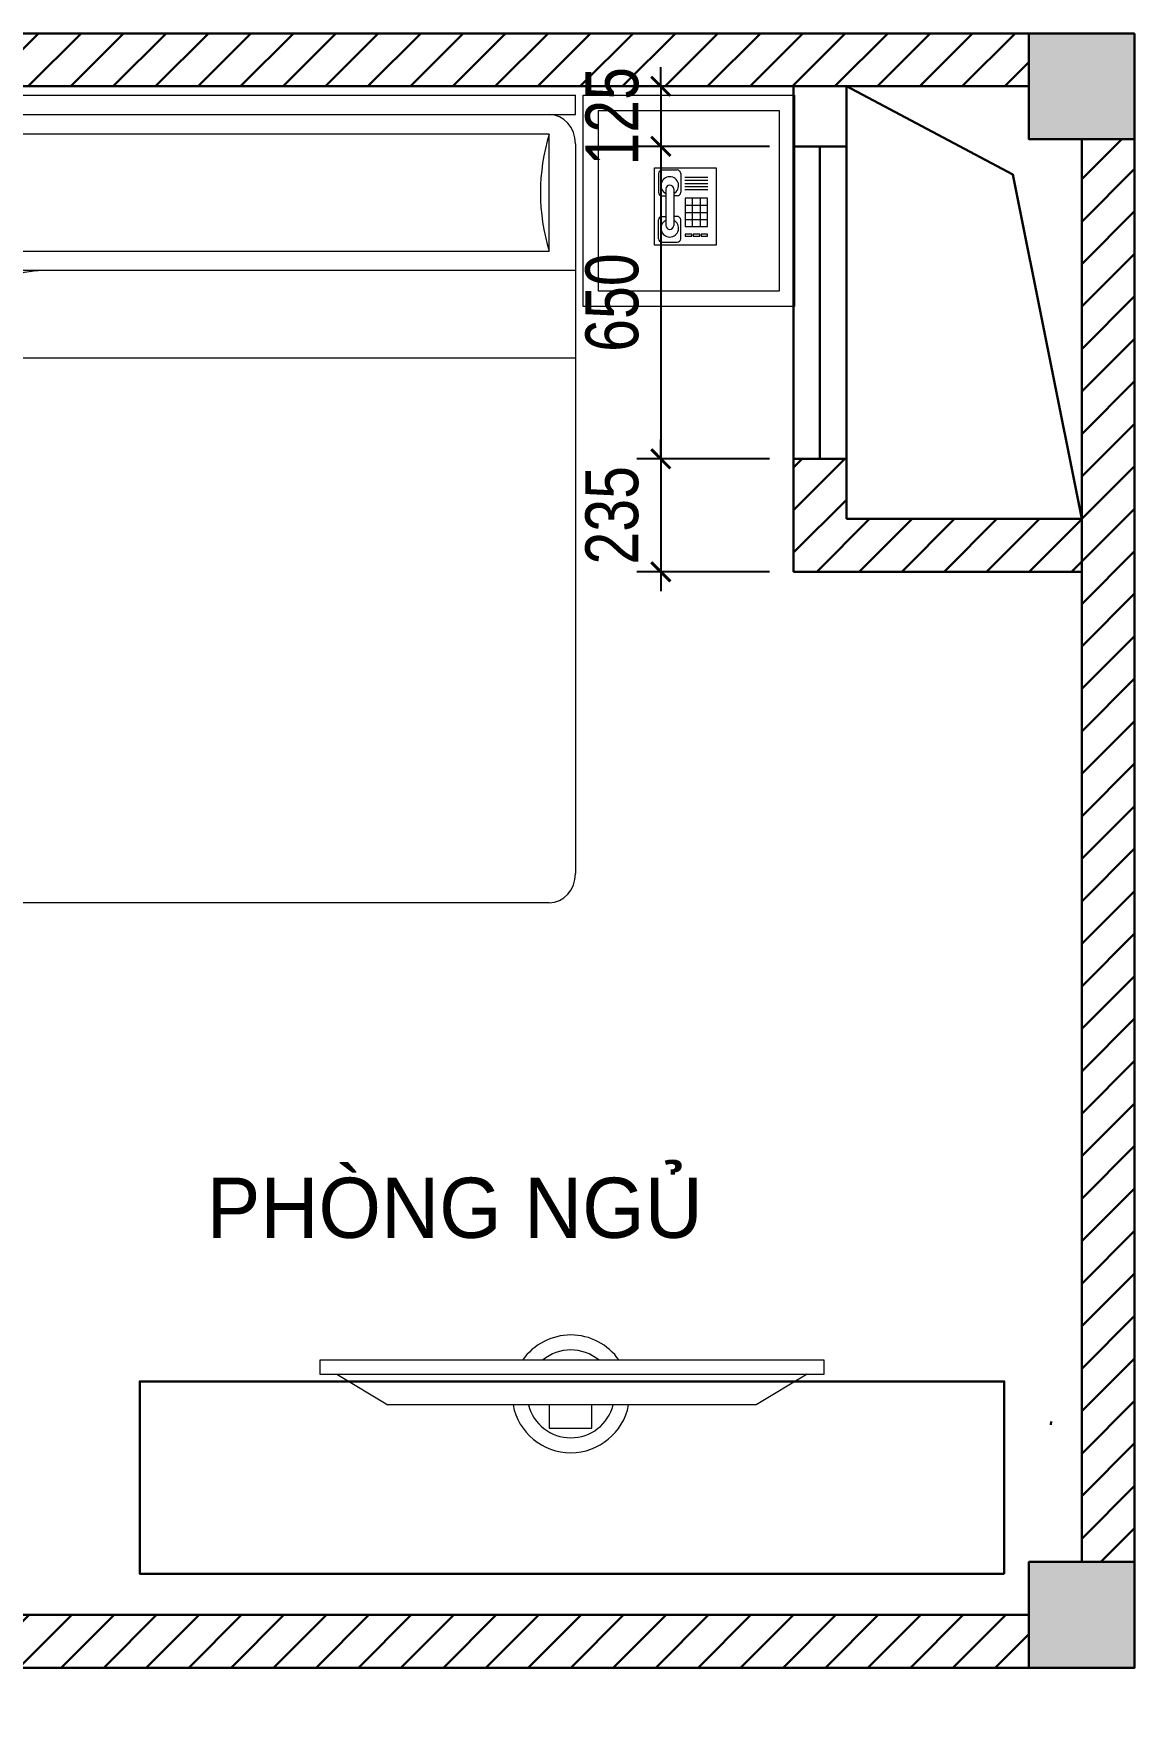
# Model space of a CAD drawing. Header units: millimetres. Extents: x -82962 to 19744, y -138000 to 4535.
# Drawn here: x -60474 to -58182, y -68715 to -65236 of the extents above; entities that cross this region are included whole.
import ezdxf

# ---------------------------------------------------------------- set-up
doc = ezdxf.new("R2010")
doc.units = ezdxf.units.MM
doc.header["$LTSCALE"] = 1000
doc.header["$MEASUREMENT"] = 0
doc.header["$PDMODE"] = 3
doc.layers.get('0').update_dxf_attribs({"lineweight": 30})
doc.layers.get('DEFPOINTS').update_dxf_attribs({"color": 4, "lineweight": 30})
doc.layers.add('NOITHAT', color=156, linetype='Continuous', lineweight=5)
doc.layers.add('THAY', color=4, linetype='Continuous', lineweight=30)
doc.styles.add('A2', font='VnAvantH.TTF')
doc.styles.add('dim', font='arial.ttf', dxfattribs={"width": 0.8})
doc.dimstyles.new('1-100-100', dxfattribs={"dimscale": 0, "dimtxt": 2.2, "dimasz": 0.8, "dimexe": 1, "dimexo": 1, "dimgap": 0.9, "dimtad": 1, "dimdec": 0, "dimzin": 0, "dimdsep": 46, "dimtxsty": 'dim', "dimblk1": 'ARCHTICK', "dimblk2": 'ARCHTICK', "dimsah": 1, "dimcen": 1, "dimdle": 1, "dimclrd": 256, "dimclre": 256, "dimclrt": 1, "dimadec": 0, "dimazin": 0, "dimtfac": 0.0001, "dimtdec": 0, "dimtix": 1, "dimtmove": 2, "dimatfit": 3, "dimldrblk": 'DOT', "dimfxl": 100, "dimtolj": 1, "dimtzin": 0, "dimarcsym": 0})

# ---------------------------------------------------------------- blocks, each defined once
blk = doc.blocks.new('_ARCHTICK')
at = {"color": 0, "linetype": 'ByBlock', "const_width": 0.15}
blk.add_lwpolyline([(-0.5, -0.5), (0.5, 0.5)], dxfattribs=at)
blk = doc.blocks.new('*D1424')
at = {"layer": 'DEFPOINTS', "color": 0, "ltscale": 0.2, "transparency": 16777216}
for p in [(-58891.9, -65346.5), (-59168.3, -65471.5), (-58891.9, -65471.5)]:
    blk.add_point(p, dxfattribs=at)
at = {"layer": 'THAY', "lineweight": -2, "ltscale": 0.2, "transparency": 16777216}
for p, q in [((-59168.3, -65346.5), (-59168.3, -65306.5)), ((-58941.9, -65346.5), (-59218.3, -65346.5)), ((-59168.3, -65346.5), (-59168.3, -65471.5)), ((-58941.9, -65471.5), (-59218.3, -65471.5)), ((-59168.3, -65471.5), (-59168.3, -65511.5))]:
    blk.add_line(p, q, dxfattribs=at)
at = {"layer": 'THAY', "lineweight": -2, "ltscale": 0.2, "transparency": 16777216, "xscale": 40.00000032884265, "yscale": 40.00000032884265, "zscale": 40.00000032884265}
for p, rotation in [((-59168.3, -65346.5), 270), ((-59168.3, -65471.5), 90)]:
    blk.add_blockref('_ARCHTICK', p, dxfattribs=dict(at, rotation=rotation))
at = {"layer": 'THAY', "color": 1, "ltscale": 0.2, "transparency": 16777216, "insert": (-59269.4, -65409), "char_height": 110, "attachment_point": 5, "rotation": 90, "style": 'dim'}
blk.add_mtext('\\A1;125', dxfattribs=at)
blk = doc.blocks.new('_DOT')
at = {"color": 0, "linetype": 'ByBlock', "ltscale": 10}
blk.add_line((-0.5, 0), (-1, 0), dxfattribs=at)
at = {"color": 0, "linetype": 'ByBlock', "ltscale": 10, "const_width": 0.5}
blk.add_lwpolyline([(-0.25, 0, 1), (0.25, 0, 1)], format="xyb", close=True, dxfattribs=at)
blk = doc.blocks.new('*D1425')
at = {"layer": 'DEFPOINTS', "color": 0, "ltscale": 0.2, "transparency": 16777216}
for p in [(-58891.9, -65471.5), (-59168.3, -66121.5), (-58891.9, -66121.5)]:
    blk.add_point(p, dxfattribs=at)
at = {"layer": 'THAY', "lineweight": -2, "ltscale": 0.2, "transparency": 16777216}
for p, q in [((-59168.3, -65421.5), (-59168.3, -66171.5)), ((-58941.9, -65471.5), (-59218.3, -65471.5)), ((-58941.9, -66121.5), (-59218.3, -66121.5))]:
    blk.add_line(p, q, dxfattribs=at)
at = {"layer": 'THAY', "lineweight": -2, "ltscale": 0.2, "transparency": 16777216, "xscale": 40.00000032884265, "yscale": 40.00000032884265, "zscale": 40.00000032884265}
for p, rotation in [((-59168.3, -65471.5), 90), ((-59168.3, -66121.5), 270)]:
    blk.add_blockref('_ARCHTICK', p, dxfattribs=dict(at, rotation=rotation))
at = {"layer": 'THAY', "color": 1, "ltscale": 0.2, "transparency": 16777216, "insert": (-59269.4, -65796.5), "char_height": 110, "attachment_point": 5, "rotation": 90, "style": 'dim'}
blk.add_mtext('\\A1;650', dxfattribs=at)
blk = doc.blocks.new('*D1426')
at = {"layer": 'DEFPOINTS', "color": 0, "ltscale": 0.2, "transparency": 16777216}
for p in [(-58891.9, -66121.5), (-59168.3, -66356.5), (-58891.9, -66356.5)]:
    blk.add_point(p, dxfattribs=at)
at = {"layer": 'THAY', "lineweight": -2, "ltscale": 0.2, "transparency": 16777216}
for p, q in [((-59168.3, -66121.5), (-59168.3, -66081.5)), ((-58941.9, -66121.5), (-59218.3, -66121.5)), ((-59168.3, -66121.5), (-59168.3, -66356.5)), ((-58941.9, -66356.5), (-59218.3, -66356.5)), ((-59168.3, -66356.5), (-59168.3, -66396.5))]:
    blk.add_line(p, q, dxfattribs=at)
at = {"layer": 'THAY', "lineweight": -2, "ltscale": 0.2, "transparency": 16777216, "xscale": 40.00000032884265, "yscale": 40.00000032884265, "zscale": 40.00000032884265}
for p, rotation in [((-59168.3, -66121.5), 270), ((-59168.3, -66356.5), 90)]:
    blk.add_blockref('_ARCHTICK', p, dxfattribs=dict(at, rotation=rotation))
at = {"layer": 'THAY', "color": 1, "ltscale": 0.2, "transparency": 16777216, "insert": (-59269.5, -66239), "char_height": 110, "attachment_point": 5, "rotation": 90, "style": 'dim'}
blk.add_mtext('\\A1;235', dxfattribs=at)
blk = doc.blocks.new('A$C44F47C7C')
at = {"layer": 'NOITHAT'}
for p, q in [((570, 2050), (570, 2100.7)), ((570, 2100.7), (2370, 2100.7)), ((2370, 2050), (2370, 2100.7)), ((2390, 1550.7), (2390, 2100.7)), ((2390, 2100.7), (2940, 2100.7)), ((2940, 2100.7), (2940, 1550.7)), ((570, 2050), (2370, 2050)), ((2430, 1590.7), (2430, 2060.7)), ((2430, 2060.7), (2900, 2060.7)), ((2900, 2060.7), (2900, 1590.7)), ((275, 1638.2), (275, 2013.2)), ((570, 76), (570, 1974)), ((638.4, 1999.3), (638.4, 1694.7)), ((2301.6, 1999.3), (638.4, 1999.3)), ((2301.6, 1694.7), (2301.6, 1999.3)), ((2370, 1974), (2370, 76)), ((462.5, 1825.7), (87.5, 1825.7)), ((638.4, 1694.7), (2301.6, 1694.7)), ((2370, 1644), (929.9, 1644)), ((570, 1299.9), (807.9, 1572.5)), ((2900, 1590.7), (2430, 1590.7)), ((2940, 1550.7), (2390, 1550.7)), ((2370, 1416.7), (671.9, 1416.7)), ((2301.6, 0), (638.4, 0))]:
    blk.add_line(p, q, dxfattribs=at)
at = {"layer": 'NOITHAT', "lineweight": 5}
for p, q in [((238.2, 1866.5), (194.7, 1914.8)), ((247.5, 1873.3), (215, 1929.6)), ((258, 1878), (237.9, 1939.8)), ((269.3, 1880.4), (262.5, 1945)), ((280.7, 1880.4), (287.5, 1945)), ((292, 1878), (312.1, 1939.8)), ((302.5, 1873.3), (335, 1929.6)), ((311.8, 1866.5), (355.3, 1914.8)), ((224.8, 1848), (165.4, 1874.5)), ((230.5, 1858), (177.9, 1896.2)), ((319.5, 1858), (372.1, 1896.2)), ((325.2, 1848), (384.6, 1874.5)), ((2575.3, 1710.1), (2575.3, 1911.5)), ((2575.3, 1911.5), (2736.5, 1911.5)), ((2585.9, 1896.7), (2585.9, 1847.8)), ((2595.1, 1905.9), (2634.6, 1905.9)), ((2643.8, 1896.7), (2643.8, 1847.8)), ((2654.9, 1887.2), (2714.3, 1887.2)), ((2654.9, 1879.1), (2714.3, 1879.1)), ((2654.9, 1871.1), (2714.3, 1871.1)), ((2736.5, 1911.5), (2736.5, 1710.1)), ((221.2, 1837.1), (157.6, 1850.6)), ((328.8, 1837.1), (392.4, 1850.6)), ((2595.1, 1838.7), (2605.1, 1838.7)), ((2605.1, 1856.5), (2605.1, 1761.6)), ((2625.6, 1856.5), (2625.6, 1761.6)), ((2634.6, 1838.7), (2625.6, 1838.7)), ((2654.9, 1863), (2714.3, 1863)), ((2654.9, 1855), (2714.3, 1855)), ((2713.9, 1832.7), (2655.6, 1832.7)), ((2655.6, 1832.7), (2655.6, 1758.5)), ((2674.1, 1758.5), (2674.1, 1832.7)), ((2695.3, 1758.5), (2695.3, 1832.7)), ((2713.9, 1758.5), (2713.9, 1832.7)), ((220, 1825.7), (155, 1825.7)), ((221.2, 1814.2), (157.6, 1800.7)), ((224.8, 1803.3), (165.4, 1776.9)), ((230.5, 1793.3), (177.9, 1755.1)), ((238.2, 1784.8), (194.7, 1736.5)), ((311.8, 1784.8), (355.3, 1736.5)), ((319.5, 1793.3), (372.1, 1755.1)), ((325.2, 1803.3), (384.6, 1776.9)), ((328.8, 1814.2), (392.4, 1800.7)), ((330, 1825.7), (395, 1825.7)), ((2595.1, 1785.2), (2605.1, 1785.2)), ((2634.6, 1785.2), (2625.6, 1785.2)), ((2655.6, 1814.1), (2713.9, 1814.1)), ((2655.6, 1795.6), (2713.9, 1795.6)), ((247.5, 1778), (215, 1721.7)), ((258, 1773.4), (237.9, 1711.5)), ((269.3, 1771), (262.5, 1706.3)), ((280.7, 1771), (287.5, 1706.3)), ((292, 1773.4), (312.1, 1711.5)), ((302.5, 1778), (335, 1721.7)), ((2585.9, 1727.2), (2585.9, 1776.1)), ((2643.8, 1727.2), (2643.8, 1776.1)), ((2655.6, 1777.1), (2713.9, 1777.1)), ((2655.6, 1758.5), (2713.9, 1758.5)), ((2736.5, 1710.1), (2575.3, 1710.1)), ((2595.1, 1718), (2634.6, 1718)), ((2655.6, 1738.6), (2655.6, 1733.4)), ((2672.5, 1738.6), (2655.6, 1738.6)), ((2655.6, 1733.4), (2672.5, 1733.4)), ((2672.5, 1733.4), (2672.5, 1738.6)), ((2676.3, 1738.6), (2676.3, 1733.4)), ((2693.2, 1738.6), (2676.3, 1738.6)), ((2676.3, 1733.4), (2693.2, 1733.4)), ((2693.2, 1733.4), (2693.2, 1738.6)), ((2696.9, 1738.6), (2696.9, 1733.4)), ((2713.9, 1738.6), (2696.9, 1738.6)), ((2696.9, 1733.4), (2713.9, 1733.4)), ((2713.9, 1733.4), (2713.9, 1738.6))]:
    blk.add_line(p, q, dxfattribs=at)
at = {"layer": 'NOITHAT'}
for points in [[(0, 2100.7), (0, 1550.7), (550, 1550.7), (550, 2100.7)], [(40, 2060.7), (40, 1590.7), (510, 1590.7), (510, 2060.7)]]:
    blk.add_lwpolyline(points, close=True, dxfattribs=at)
blk.add_circle((275, 1825.7), 120, dxfattribs=at)
at = {"layer": 'NOITHAT', "lineweight": 5}
for radius in [55, 50]:
    blk.add_circle((275, 1825.7), radius, dxfattribs=at)
for centre, radius, start, end in [((2595.1, 1896.7), 9.15, 90, 180), ((2615.4, 1865.3), 22.9, 296.5689, 243.4311), ((2634.6, 1896.7), 9.15, 0, 90), ((2595.1, 1847.8), 9.15, 180, 270), ((2615.4, 1856.5), 10.2, 0, 180), ((2634.6, 1847.8), 9.15, 270, 0), ((2595.1, 1776.1), 9.15, 90, 180), ((2634.6, 1776.1), 9.15, 0, 90), ((2615.4, 1754.3), 22.9, 116.5689, 63.4311), ((2615.4, 1761.6), 10.2, 180, 0), ((2595.1, 1727.2), 9.15, 180, 270), ((2634.6, 1727.2), 9.15, 270, 0)]:
    blk.add_arc(centre, radius, start, end, dxfattribs=at)
at = {"layer": 'NOITHAT'}
for centre, major_axis, start_param, end_param in [((638.4, 1974), (0, 76), 0, 1.570796), ((2301.6, 1974), (0, 76), -1.570796, 0), ((237.6, 1847), (0, 470.7), 4.382801, 5.041977), ((2702.4, 1847), (0, 470.7), 1.241209, 1.900384), ((1240.1, 548.2), (0, 1164), 0.364577, 0.693974), ((984.1, 1340), (0, 304), 0, 0.699981), ((929.9, 1340), (0, 304), 0, 0.233748), ((638.4, 76), (0, 76), 1.570796, 3.141593), ((2301.6, 76), (0, 76), 3.141593, 4.712389)]:
    blk.add_ellipse(centre, major_axis=major_axis, ratio=0.9, start_param=start_param, end_param=end_param, dxfattribs=at)
blk = doc.blocks.new('A$C4AE13D6C')
at = {"layer": 'NOITHAT'}
for p, q in [((163.3, 1050), (192.3, 1050)), ((163.3, 0), (163.3, 1050)), ((192.3, 1050), (192.3, 0)), ((163.3, 1014.6), (99.3, 908.4)), ((99.3, 908.4), (99.3, 141.6)), ((51.2, 566.7), (99.3, 566.7)), ((51.2, 477.8), (51.2, 566.7)), ((99.3, 566.7), (99.3, 477.8)), ((99.3, 477.8), (51.2, 477.8)), ((163.3, 35.4), (99.3, 141.6)), ((192.3, 0), (163.3, 0))]:
    blk.add_line(p, q, dxfattribs=at)
at = {"layer": 'NOITHAT', "extrusion": (0, 0, -1)}
for major_axis, start_param, end_param in [((122.4, 4.4), 1.795683, 4.558708), ((91.3, 3.3), 1.861658, 4.492936), ((122.4, 4.4), -0.927416, 0.999544), ((91.3, 3.3), -0.662517, 0.735411)]:
    blk.add_ellipse((122.4, 522.6), major_axis=major_axis, ratio=1, start_param=start_param, end_param=end_param, dxfattribs=at)

msp = doc.modelspace()

# ---------------------------------------------------------------- hatches: boundary and pattern name
at = {"layer": 'THAY', "ltscale": 0.2}
h = msp.add_hatch(dxfattribs=at)
h.set_pattern_fill('ANSI31', color=256, scale=500)
h.paths.add_polyline_path([(-58401.86937, -65236.4995), (-61271.86937, -65236.4995), (-61271.86937, -65346.4995), (-58401.86937, -65346.4995)])
h.paths.add_polyline_path([(-58181.86937, -65456.4995), (-58291.86937, -65456.4995), (-58291.86937, -68416.4995), (-58181.86937, -68416.4995)])
h.paths.add_polyline_path([(-58291.86937, -66246.4995), (-58781.86937, -66246.4995), (-58781.86937, -66121.4995), (-58891.86937, -66121.4995), (-58891.86937, -66356.4995), (-58291.86937, -66356.4995)])
h.paths.add_polyline_path([(-61271.86937, -65456.4995), (-61381.86937, -65456.4995), (-61381.86937, -67446.4995), (-61931.86937, -67446.4995), (-62406.86937, -67446.4995), (-62406.86937, -67556.4995), (-61271.86937, -67556.4995)])
h.paths.add_polyline_path([(-61491.86937, -65236.4995), (-63091.86937, -65236.4995), (-63091.86937, -65346.4995), (-62981.86937, -65346.4995), (-62981.86937, -65741.4995), (-63201.86937, -65741.4995), (-63201.86937, -65796.4995), (-62926.86937, -65796.4995), (-62926.86937, -65346.4995), (-61491.86937, -65346.4995)])
h.paths.add_polyline_path([(-63201.86937, -65456.4995), (-63311.86937, -65456.4995), (-63311.86937, -67556.4995), (-63146.86937, -67556.4995), (-63146.86937, -67446.4995), (-63201.86937, -67446.4995)])
h.paths.add_polyline_path([(-66191.86937, -65236.4995), (-69461.86937, -65236.4995), (-69461.86937, -65346.4995), (-66191.86937, -65346.4995)])
h.paths.add_polyline_path([(-69681.86937, -65236.4995), (-70581.86937, -65236.4995), (-70581.86937, -65456.4995), (-69681.86937, -65456.4995)])
h.paths.add_polyline_path([(-70171.86937, -65456.4995), (-70281.86937, -65456.4995), (-70281.86937, -65566.4995), (-70171.86937, -65566.4995)])
h.paths.add_polyline_path([(-70171.86937, -66216.4995), (-70281.86937, -66216.4995), (-70281.86937, -66556.4995), (-70171.86937, -66556.4995)])
h.paths.add_polyline_path([(-69681.86937, -68416.4995), (-70281.86937, -68416.4995), (-70281.86937, -68636.4995), (-69681.86937, -68636.4995)])
h.paths.add_polyline_path([(-66191.86937, -68526.4995), (-69461.86937, -68526.4995), (-69461.86937, -68636.4995), (-66191.86937, -68636.4995)])
h.paths.add_polyline_path([(-63311.86937, -68526.4995), (-65971.86937, -68526.4995), (-65971.86937, -68636.4995), (-63311.86937, -68636.4995)])
h.paths.add_polyline_path([(-61491.86937, -68526.4995), (-63091.86937, -68526.4995), (-63091.86937, -68636.4995), (-61491.86937, -68636.4995)])
h.paths.add_polyline_path([(-58401.86937, -68526.4995), (-61271.86937, -68526.4995), (-61271.86937, -68636.4995), (-58401.86937, -68636.4995)])
h.paths.add_polyline_path([(-65682.78734, -65635.31464), (-65574.28734, -65635.31464), (-65574.28734, -65477.81464), (-65682.78734, -65477.81464)], flags=9)
h.paths.add_polyline_path([(-64868.95722, -65626.34962), (-64692.45722, -65626.34962), (-64692.45722, -65468.84962), (-64868.95722, -65468.84962)], flags=9)
h.paths.add_polyline_path([(-65071.96934, -65626.34962), (-64967.46934, -65626.34962), (-64967.46934, -65468.84962), (-65071.96934, -65468.84962)], flags=9)
h.paths.add_polyline_path([(-65297.92314, -65626.34962), (-65189.42314, -65626.34962), (-65189.42314, -65468.84962), (-65297.92314, -65468.84962)], flags=9)
h.paths.add_polyline_path([(-63665.63258, -66069.52393), (-63489.13258, -66069.52393), (-63489.13258, -65912.02393), (-63665.63258, -65912.02393)], flags=9)
h.paths.add_polyline_path([(-63651.60723, -65828.95612), (-63475.10723, -65828.95612), (-63475.10723, -65671.45612), (-63651.60723, -65671.45612)], flags=9)
h.paths.add_polyline_path([(-63811.54096, -65638.23358), (-63635.04096, -65638.23358), (-63635.04096, -65480.73358), (-63811.54096, -65480.73358)], flags=9)
h.paths.add_polyline_path([(-64080.55565, -65618.10373), (-63900.05565, -65618.10373), (-63900.05565, -65460.60373), (-64080.55565, -65460.60373)], flags=9)
h.paths.add_polyline_path([(-64397.90861, -65618.10373), (-64221.40861, -65618.10373), (-64221.40861, -65460.60373), (-64397.90861, -65460.60373)], flags=9)
h.paths.add_polyline_path([(-64637.90861, -65618.10373), (-64461.40861, -65618.10373), (-64461.40861, -65460.60373), (-64637.90861, -65460.60373)], flags=9)
h.paths.add_polyline_path([(-60938.63244, -68605.30782), (-60938.63244, -68345.19458), (-61165.31048, -68345.19458), (-61165.31048, -68605.30782)], flags=9)
h.paths.add_polyline_path([(-60715.21217, -68715.30782), (-60715.21217, -68455.19458), (-60941.8902, -68455.19458), (-60941.8902, -68715.30782)], flags=9)
h = msp.add_hatch(color=256, dxfattribs=at)
h.dxf.hatch_style = 1
h.paths.add_polyline_path([(-58181.86937, -65236.4995), (-58401.86937, -65236.4995), (-58401.86937, -65456.4995), (-58181.86937, -65456.4995)])
h = msp.add_hatch(color=256, dxfattribs=at)
h.dxf.hatch_style = 1
h.paths.add_polyline_path([(-58181.86937, -68416.4995), (-58401.86937, -68416.4995), (-58401.86937, -68636.4995), (-58181.86937, -68636.4995)])

# ---------------------------------------------------------------- linework, layer by layer
at = {"layer": 'THAY'}
for p, q in [((-69681.86937, -65236.4995), (-58181.86937, -65236.4995)), ((-58181.86937, -68636.4995), (-58181.86937, -65236.4995)), ((-61271.86937, -65346.4995), (-58401.86937, -65346.4995)), ((-58891.86937, -65346.4995), (-58891.86937, -65471.4995)), ((-58781.86937, -65346.4995), (-58781.86937, -65471.4995)), ((-58291.86937, -68416.4995), (-58291.86937, -65456.4995)), ((-58781.86937, -65471.4995), (-58891.86937, -65471.4995)), ((-58891.86937, -66121.4995), (-58891.86937, -66356.4995)), ((-58781.86937, -66121.4995), (-58891.86937, -66121.4995)), ((-58781.86937, -66121.4995), (-58781.86937, -66246.4995)), ((-58781.86937, -66246.4995), (-58291.86937, -66246.4995)), ((-58891.86937, -66356.4995), (-58291.86937, -66356.4995)), ((-58355.83785, -68124.03371), (-58356.36692, -68130.91949))]:
    msp.add_line(p, q, dxfattribs=at)
at = {"layer": 'THAY', "linetype": 'Continuous'}
for p, q in [((-58891.86937, -65471.4995), (-58891.86937, -66121.4995)), ((-58836.86937, -65471.4995), (-58836.86937, -66121.4995)), ((-58781.86937, -65471.4995), (-58781.86937, -66121.4995)), ((-58401.86937, -68526.4995), (-61271.86937, -68526.4995)), ((-58181.86937, -68636.4995), (-69681.86937, -68636.4995))]:
    msp.add_line(p, q, dxfattribs=at)
at = {"layer": 'THAY'}
for points in [[(-58181.86937, -65236.4995), (-58401.86937, -65236.4995), (-58401.86937, -65456.4995), (-58181.86937, -65456.4995)], [(-58453.21095, -68440.99006), (-60253.21095, -68440.99006), (-60253.21095, -68040.99006), (-58453.21095, -68040.99006)], [(-58181.86937, -68416.4995), (-58401.86937, -68416.4995), (-58401.86937, -68636.4995), (-58181.86937, -68636.4995)]]:
    msp.add_lwpolyline(points, close=True, dxfattribs=at)
at = {"layer": 'THAY', "linetype": 'Continuous'}
msp.add_lwpolyline([(-58781.86937, -65346.4995), (-58435.03506, -65530.28429), (-58291.86937, -66246.4995)], dxfattribs=at)

# ---------------------------------------------------------------- block references
at = {"layer": 'THAY', "xscale": 0.8, "yscale": 0.8, "zscale": 0.8}
msp.add_blockref('A$C44F47C7C', (-61241.85462, -67045.24001), dxfattribs=at)
at = {"layer": 'THAY', "color": 0, "xscale": -1, "rotation": 270}
msp.add_blockref('A$C4AE13D6C', (-59878.21112, -68189.23802), dxfattribs=at)

# ---------------------------------------------------------------- texts
at = {"layer": 'THAY', "style": 'A2'}
msp.add_text('phßng ngñ  ', height=125.2390539, dxfattribs=at).set_placement((-60113.65268, -67742.32381))

# ---------------------------------------------------------------- dimensions: what is measured, and where the dimension line sits
at = {"layer": 'THAY', "ltscale": 0.2}
for base, p1, p2, picture, middle in [((-59168.2803, -65471.4995), (-58891.86937, -65346.4995), (-58891.86937, -65471.4995), '*D1424', (-59269.44333, -65408.9995)), ((-59168.2803, -66121.4995), (-58891.86937, -65471.4995), (-58891.86937, -66121.4995), '*D1425', (-59269.44333, -65796.4995)), ((-59168.2803, -66356.4995), (-58891.86937, -66121.4995), (-58891.86937, -66356.4995), '*D1426', (-59269.48085, -66238.9995))]:
    dim = msp.add_linear_dim(base=base, p1=p1, p2=p2, angle=90, dimstyle='1-100-100', override={"dimscale": 50}, dxfattribs=at)
    dim.commit()
    dim.dimension.update_dxf_attribs({"geometry": picture, "text_midpoint": middle})

doc.saveas('drawing.dxf')
